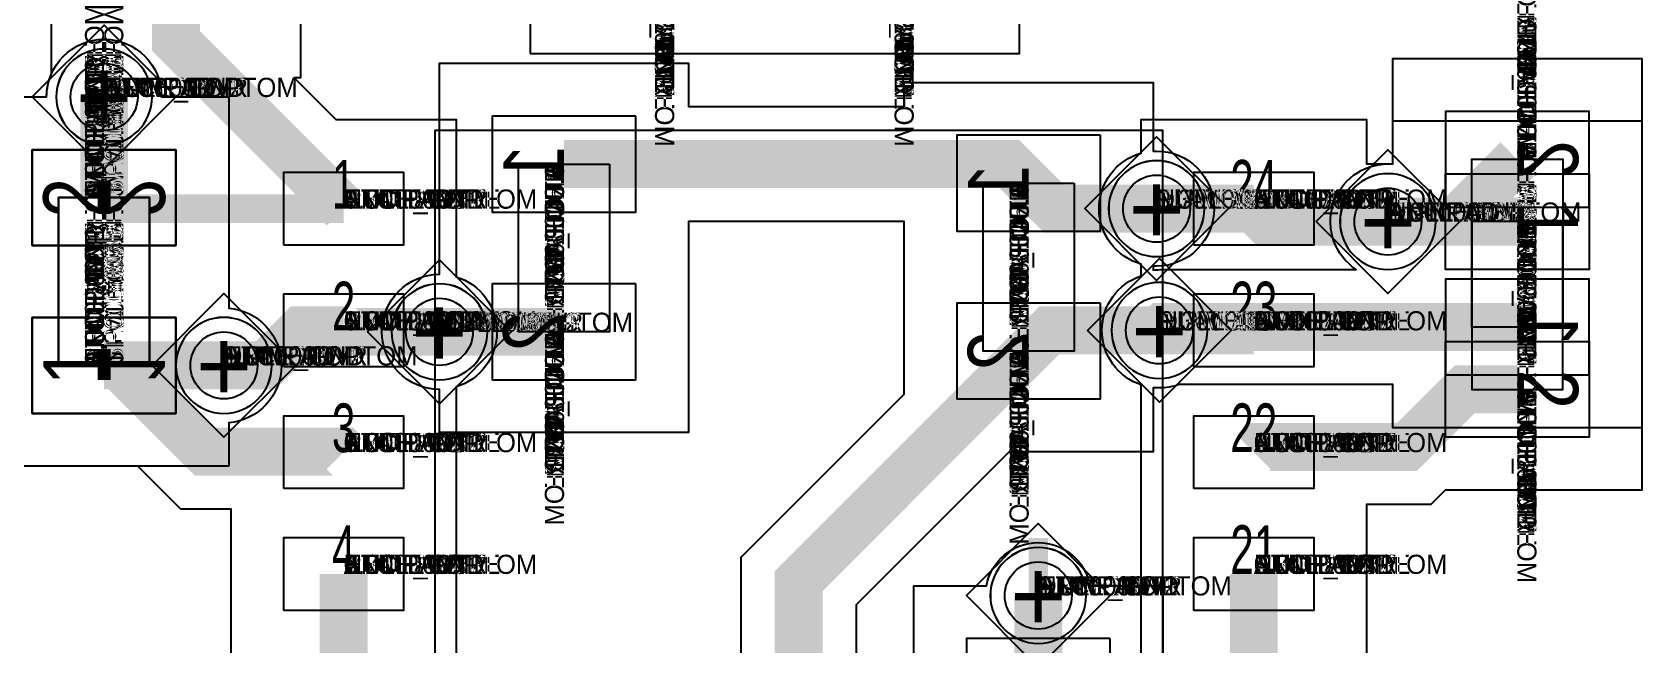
# Model space of a CAD drawing. Extents: x 0 to 323, y 0 to 320.
# Drawn here: x 95.71 to 112.51, y 248.84 to 255.23 of the extents above; entities that cross this region are included whole.
import ezdxf
from ezdxf.enums import TextEntityAlignment as Align

# ---------------------------------------------------------------- set-up
doc = ezdxf.new("R2010")
doc.units = 0
doc.header["$MEASUREMENT"] = 0
doc.layers.get('0').update_dxf_attribs({"linetype": 'CONTINUOUS'})
for name, color, linetype in [('CDN_FIGURES', 7, 'CONTINUOUS'), ('ETCH_BOTTOM', 7, 'CONTINUOUS'), ('ETCH_GND', 3, 'CONTINUOUS'), ('ETCH_INT1', 4, 'CONTINUOUS'), ('ETCH_INT2', 5, 'CONTINUOUS'), ('ETCH_PWR', 6, 'CONTINUOUS'), ('ETCH_TOP', 2, 'CONTINUOUS'), ('MANUFACTURING_NCLEGEND-1-6', 8, 'CONTINUOUS'), ('PACKAGE_GEOMETRY_ASSEMBLY_TOP', 11, 'CONTINUOUS'), ('PACKAGE_GEOMETRY_PIN_NUMBER', 9, 'CONTINUOUS')]:
    doc.layers.add(name, color=color, linetype=linetype)

# ---------------------------------------------------------------- blocks, each defined once
blk = doc.blocks.new('PAD_INFO')
for tag in ['SHAPE_TYPE', 'PAD_HEIGHT', 'PAD_LAYER', 'PAD_TYPE', 'PAD_WIDTH']:
    blk.add_attdef(tag, (0, 0), '', height=0.2)
at = {"flags": 2}
blk.add_attdef('CDN_TYPE', (0, 0), '', height=0.2, dxfattribs=at)
blk = doc.blocks.new('DRILL_INFO')
at = {"flags": 2}
blk.add_attdef('CDN_TYPE', (0, 0), '', height=0.2, dxfattribs=at)
for tag in ['FSHAPE', 'FCHAR', 'DRILL_HEIGHT', 'DIAMETER', 'PLATED', 'DRILL_WIDTH']:
    blk.add_attdef(tag, (0, 0), '', height=0.2)
blk = doc.blocks.new('VIA0700X0300')
at = {"layer": 'ETCH_BOTTOM'}
blk.add_circle((0, 0), 0.35, dxfattribs=at)
at = {"layer": 'ETCH_GND'}
blk.add_circle((0, 0), 0.35, dxfattribs=at)
at = {"layer": 'ETCH_INT1'}
blk.add_circle((0, 0), 0.35, dxfattribs=at)
at = {"layer": 'ETCH_INT2'}
blk.add_circle((0, 0), 0.35, dxfattribs=at)
at = {"layer": 'ETCH_PWR'}
blk.add_circle((0, 0), 0.35, dxfattribs=at)
at = {"layer": 'ETCH_TOP'}
blk.add_circle((0, 0), 0.35, dxfattribs=at)
ref = blk.add_blockref('PAD_INFO', (0, 0))
ref.add_attrib('PAD_LAYER', 'ETCH_TOP', (0, 0), dxfattribs={"height": 0.2})
ref.add_attrib('SHAPE_TYPE', 'NULL', (0, 0), dxfattribs={"height": 0.2})
ref.add_attrib('PAD_TYPE', 'ANTIPAD', (0, 0), dxfattribs={"height": 0.2})
ref.add_attrib('PAD_WIDTH', '0.000000', (0, 0), dxfattribs={"height": 0.2})
ref.add_attrib('PAD_HEIGHT', '0.000000', (0, 0), dxfattribs={"height": 0.2})
ref = blk.add_blockref('PAD_INFO', (0, 0))
ref.add_attrib('PAD_LAYER', 'ETCH_GND', (0, 0), dxfattribs={"height": 0.2})
ref.add_attrib('SHAPE_TYPE', 'NULL', (0, 0), dxfattribs={"height": 0.2})
ref.add_attrib('PAD_TYPE', 'ANTIPAD', (0, 0), dxfattribs={"height": 0.2})
ref.add_attrib('PAD_WIDTH', '0.000000', (0, 0), dxfattribs={"height": 0.2})
ref.add_attrib('PAD_HEIGHT', '0.000000', (0, 0), dxfattribs={"height": 0.2})
ref = blk.add_blockref('PAD_INFO', (0, 0))
ref.add_attrib('PAD_LAYER', 'ETCH_INT1', (0, 0), dxfattribs={"height": 0.2})
ref.add_attrib('SHAPE_TYPE', 'NULL', (0, 0), dxfattribs={"height": 0.2})
ref.add_attrib('PAD_TYPE', 'ANTIPAD', (0, 0), dxfattribs={"height": 0.2})
ref.add_attrib('PAD_WIDTH', '0.000000', (0, 0), dxfattribs={"height": 0.2})
ref.add_attrib('PAD_HEIGHT', '0.000000', (0, 0), dxfattribs={"height": 0.2})
ref = blk.add_blockref('PAD_INFO', (0, 0))
ref.add_attrib('PAD_LAYER', 'ETCH_INT2', (0, 0), dxfattribs={"height": 0.2})
ref.add_attrib('SHAPE_TYPE', 'NULL', (0, 0), dxfattribs={"height": 0.2})
ref.add_attrib('PAD_TYPE', 'ANTIPAD', (0, 0), dxfattribs={"height": 0.2})
ref.add_attrib('PAD_WIDTH', '0.000000', (0, 0), dxfattribs={"height": 0.2})
ref.add_attrib('PAD_HEIGHT', '0.000000', (0, 0), dxfattribs={"height": 0.2})
ref = blk.add_blockref('PAD_INFO', (0, 0))
ref.add_attrib('PAD_LAYER', 'ETCH_PWR', (0, 0), dxfattribs={"height": 0.2})
ref.add_attrib('SHAPE_TYPE', 'NULL', (0, 0), dxfattribs={"height": 0.2})
ref.add_attrib('PAD_TYPE', 'ANTIPAD', (0, 0), dxfattribs={"height": 0.2})
ref.add_attrib('PAD_WIDTH', '0.000000', (0, 0), dxfattribs={"height": 0.2})
ref.add_attrib('PAD_HEIGHT', '0.000000', (0, 0), dxfattribs={"height": 0.2})
ref = blk.add_blockref('PAD_INFO', (0, 0))
ref.add_attrib('PAD_LAYER', 'ETCH_BOTTOM', (0, 0), dxfattribs={"height": 0.2})
ref.add_attrib('SHAPE_TYPE', 'NULL', (0, 0), dxfattribs={"height": 0.2})
ref.add_attrib('PAD_TYPE', 'ANTIPAD', (0, 0), dxfattribs={"height": 0.2})
ref.add_attrib('PAD_WIDTH', '0.000000', (0, 0), dxfattribs={"height": 0.2})
ref.add_attrib('PAD_HEIGHT', '0.000000', (0, 0), dxfattribs={"height": 0.2})
ref = blk.add_blockref('PAD_INFO', (0, 0))
ref.add_attrib('PAD_LAYER', 'ETCH_TOP', (0, 0), dxfattribs={"height": 0.2})
ref.add_attrib('SHAPE_TYPE', 'NULL', (0, 0), dxfattribs={"height": 0.2})
ref.add_attrib('PAD_TYPE', 'THERMAL', (0, 0), dxfattribs={"height": 0.2})
ref.add_attrib('PAD_WIDTH', '0.000000', (0, 0), dxfattribs={"height": 0.2})
ref.add_attrib('PAD_HEIGHT', '0.000000', (0, 0), dxfattribs={"height": 0.2})
ref = blk.add_blockref('PAD_INFO', (0, 0))
ref.add_attrib('PAD_LAYER', 'ETCH_GND', (0, 0), dxfattribs={"height": 0.2})
ref.add_attrib('SHAPE_TYPE', 'NULL', (0, 0), dxfattribs={"height": 0.2})
ref.add_attrib('PAD_TYPE', 'THERMAL', (0, 0), dxfattribs={"height": 0.2})
ref.add_attrib('PAD_WIDTH', '0.000000', (0, 0), dxfattribs={"height": 0.2})
ref.add_attrib('PAD_HEIGHT', '0.000000', (0, 0), dxfattribs={"height": 0.2})
ref = blk.add_blockref('PAD_INFO', (0, 0))
ref.add_attrib('PAD_LAYER', 'ETCH_INT1', (0, 0), dxfattribs={"height": 0.2})
ref.add_attrib('SHAPE_TYPE', 'NULL', (0, 0), dxfattribs={"height": 0.2})
ref.add_attrib('PAD_TYPE', 'THERMAL', (0, 0), dxfattribs={"height": 0.2})
ref.add_attrib('PAD_WIDTH', '0.000000', (0, 0), dxfattribs={"height": 0.2})
ref.add_attrib('PAD_HEIGHT', '0.000000', (0, 0), dxfattribs={"height": 0.2})
ref = blk.add_blockref('PAD_INFO', (0, 0))
ref.add_attrib('PAD_LAYER', 'ETCH_INT2', (0, 0), dxfattribs={"height": 0.2})
ref.add_attrib('SHAPE_TYPE', 'NULL', (0, 0), dxfattribs={"height": 0.2})
ref.add_attrib('PAD_TYPE', 'THERMAL', (0, 0), dxfattribs={"height": 0.2})
ref.add_attrib('PAD_WIDTH', '0.000000', (0, 0), dxfattribs={"height": 0.2})
ref.add_attrib('PAD_HEIGHT', '0.000000', (0, 0), dxfattribs={"height": 0.2})
ref = blk.add_blockref('PAD_INFO', (0, 0))
ref.add_attrib('PAD_LAYER', 'ETCH_PWR', (0, 0), dxfattribs={"height": 0.2})
ref.add_attrib('SHAPE_TYPE', 'NULL', (0, 0), dxfattribs={"height": 0.2})
ref.add_attrib('PAD_TYPE', 'THERMAL', (0, 0), dxfattribs={"height": 0.2})
ref.add_attrib('PAD_WIDTH', '0.000000', (0, 0), dxfattribs={"height": 0.2})
ref.add_attrib('PAD_HEIGHT', '0.000000', (0, 0), dxfattribs={"height": 0.2})
ref = blk.add_blockref('PAD_INFO', (0, 0))
ref.add_attrib('PAD_LAYER', 'ETCH_BOTTOM', (0, 0), dxfattribs={"height": 0.2})
ref.add_attrib('SHAPE_TYPE', 'NULL', (0, 0), dxfattribs={"height": 0.2})
ref.add_attrib('PAD_TYPE', 'THERMAL', (0, 0), dxfattribs={"height": 0.2})
ref.add_attrib('PAD_WIDTH', '0.000000', (0, 0), dxfattribs={"height": 0.2})
ref.add_attrib('PAD_HEIGHT', '0.000000', (0, 0), dxfattribs={"height": 0.2})
ref = blk.add_blockref('PAD_INFO', (0, 0))
ref.add_attrib('PAD_LAYER', 'ETCH_TOP', (0, 0), dxfattribs={"height": 0.2})
ref.add_attrib('SHAPE_TYPE', 'CIRCLE', (0, 0), dxfattribs={"height": 0.2})
ref.add_attrib('PAD_TYPE', 'REGULAR', (0, 0), dxfattribs={"height": 0.2})
ref.add_attrib('PAD_WIDTH', '0.700000', (0, 0), dxfattribs={"height": 0.2})
ref.add_attrib('PAD_HEIGHT', '0.700000', (0, 0), dxfattribs={"height": 0.2})
ref = blk.add_blockref('PAD_INFO', (0, 0))
ref.add_attrib('PAD_LAYER', 'ETCH_GND', (0, 0), dxfattribs={"height": 0.2})
ref.add_attrib('SHAPE_TYPE', 'CIRCLE', (0, 0), dxfattribs={"height": 0.2})
ref.add_attrib('PAD_TYPE', 'REGULAR', (0, 0), dxfattribs={"height": 0.2})
ref.add_attrib('PAD_WIDTH', '0.700000', (0, 0), dxfattribs={"height": 0.2})
ref.add_attrib('PAD_HEIGHT', '0.700000', (0, 0), dxfattribs={"height": 0.2})
ref = blk.add_blockref('PAD_INFO', (0, 0))
ref.add_attrib('PAD_LAYER', 'ETCH_INT1', (0, 0), dxfattribs={"height": 0.2})
ref.add_attrib('SHAPE_TYPE', 'CIRCLE', (0, 0), dxfattribs={"height": 0.2})
ref.add_attrib('PAD_TYPE', 'REGULAR', (0, 0), dxfattribs={"height": 0.2})
ref.add_attrib('PAD_WIDTH', '0.700000', (0, 0), dxfattribs={"height": 0.2})
ref.add_attrib('PAD_HEIGHT', '0.700000', (0, 0), dxfattribs={"height": 0.2})
ref = blk.add_blockref('PAD_INFO', (0, 0))
ref.add_attrib('PAD_LAYER', 'ETCH_INT2', (0, 0), dxfattribs={"height": 0.2})
ref.add_attrib('SHAPE_TYPE', 'CIRCLE', (0, 0), dxfattribs={"height": 0.2})
ref.add_attrib('PAD_TYPE', 'REGULAR', (0, 0), dxfattribs={"height": 0.2})
ref.add_attrib('PAD_WIDTH', '0.700000', (0, 0), dxfattribs={"height": 0.2})
ref.add_attrib('PAD_HEIGHT', '0.700000', (0, 0), dxfattribs={"height": 0.2})
ref = blk.add_blockref('PAD_INFO', (0, 0))
ref.add_attrib('PAD_LAYER', 'ETCH_PWR', (0, 0), dxfattribs={"height": 0.2})
ref.add_attrib('SHAPE_TYPE', 'CIRCLE', (0, 0), dxfattribs={"height": 0.2})
ref.add_attrib('PAD_TYPE', 'REGULAR', (0, 0), dxfattribs={"height": 0.2})
ref.add_attrib('PAD_WIDTH', '0.700000', (0, 0), dxfattribs={"height": 0.2})
ref.add_attrib('PAD_HEIGHT', '0.700000', (0, 0), dxfattribs={"height": 0.2})
ref = blk.add_blockref('PAD_INFO', (0, 0))
ref.add_attrib('PAD_LAYER', 'ETCH_BOTTOM', (0, 0), dxfattribs={"height": 0.2})
ref.add_attrib('SHAPE_TYPE', 'CIRCLE', (0, 0), dxfattribs={"height": 0.2})
ref.add_attrib('PAD_TYPE', 'REGULAR', (0, 0), dxfattribs={"height": 0.2})
ref.add_attrib('PAD_WIDTH', '0.700000', (0, 0), dxfattribs={"height": 0.2})
ref.add_attrib('PAD_HEIGHT', '0.700000', (0, 0), dxfattribs={"height": 0.2})
ref = blk.add_blockref('DRILL_INFO', (0, 0))
ref.add_attrib('DIAMETER', '0.300000', (0, 0), dxfattribs={"height": 0.2})
ref.add_attrib('PLATED', 'PLATED', (0, 0), dxfattribs={"height": 0.2})
ref.add_attrib('FSHAPE', 'DIAMOND', (0, 0), dxfattribs={"height": 0.2})
ref.add_attrib('FCHAR', '+', (0, 0), dxfattribs={"height": 0.2})
ref.add_attrib('DRILL_WIDTH', '1.500000', (0, 0), dxfattribs={"height": 0.2})
ref.add_attrib('DRILL_HEIGHT', '1.500000', (0, 0), dxfattribs={"height": 0.2})
for tag in ['CDN_TYPE', 'PIN']:
    blk.add_attdef(tag, (0, 0), '', height=0.2)
at = {"flags": 2}
for tag in ['PSTKNAME', 'BBV']:
    blk.add_attdef(tag, (0, 0), '', height=0.2, dxfattribs=at)
blk = doc.blocks.new('FIGURE_DIAMOND')
at = {"layer": 'CDN_FIGURES'}
blk.add_lwpolyline([(-0.5, 0), (0, 0.5), (0.5, 0), (0, -0.5)], close=True, dxfattribs=at)
blk = doc.blocks.new('RC1000X1500TS')
at = {"layer": 'ETCH_TOP'}
blk.add_lwpolyline([(-0.5, -0.75), (-0.5, 0.75), (0.5, 0.75), (0.5, -0.75)], close=True, dxfattribs=at)
ref = blk.add_blockref('PAD_INFO', (0, 0))
ref.add_attrib('PAD_LAYER', 'ETCH_TOP', (0, 0), dxfattribs={"height": 0.2})
ref.add_attrib('SHAPE_TYPE', 'NULL', (0, 0), dxfattribs={"height": 0.2})
ref.add_attrib('PAD_TYPE', 'ANTIPAD', (0, 0), dxfattribs={"height": 0.2})
ref.add_attrib('PAD_WIDTH', '0.000000', (0, 0), dxfattribs={"height": 0.2})
ref.add_attrib('PAD_HEIGHT', '0.000000', (0, 0), dxfattribs={"height": 0.2})
ref = blk.add_blockref('PAD_INFO', (0, 0))
ref.add_attrib('PAD_LAYER', 'ETCH_GND', (0, 0), dxfattribs={"height": 0.2})
ref.add_attrib('SHAPE_TYPE', 'NULL', (0, 0), dxfattribs={"height": 0.2})
ref.add_attrib('PAD_TYPE', 'ANTIPAD', (0, 0), dxfattribs={"height": 0.2})
ref.add_attrib('PAD_WIDTH', '0.000000', (0, 0), dxfattribs={"height": 0.2})
ref.add_attrib('PAD_HEIGHT', '0.000000', (0, 0), dxfattribs={"height": 0.2})
ref = blk.add_blockref('PAD_INFO', (0, 0))
ref.add_attrib('PAD_LAYER', 'ETCH_INT1', (0, 0), dxfattribs={"height": 0.2})
ref.add_attrib('SHAPE_TYPE', 'NULL', (0, 0), dxfattribs={"height": 0.2})
ref.add_attrib('PAD_TYPE', 'ANTIPAD', (0, 0), dxfattribs={"height": 0.2})
ref.add_attrib('PAD_WIDTH', '0.000000', (0, 0), dxfattribs={"height": 0.2})
ref.add_attrib('PAD_HEIGHT', '0.000000', (0, 0), dxfattribs={"height": 0.2})
ref = blk.add_blockref('PAD_INFO', (0, 0))
ref.add_attrib('PAD_LAYER', 'ETCH_INT2', (0, 0), dxfattribs={"height": 0.2})
ref.add_attrib('SHAPE_TYPE', 'NULL', (0, 0), dxfattribs={"height": 0.2})
ref.add_attrib('PAD_TYPE', 'ANTIPAD', (0, 0), dxfattribs={"height": 0.2})
ref.add_attrib('PAD_WIDTH', '0.000000', (0, 0), dxfattribs={"height": 0.2})
ref.add_attrib('PAD_HEIGHT', '0.000000', (0, 0), dxfattribs={"height": 0.2})
ref = blk.add_blockref('PAD_INFO', (0, 0))
ref.add_attrib('PAD_LAYER', 'ETCH_PWR', (0, 0), dxfattribs={"height": 0.2})
ref.add_attrib('SHAPE_TYPE', 'NULL', (0, 0), dxfattribs={"height": 0.2})
ref.add_attrib('PAD_TYPE', 'ANTIPAD', (0, 0), dxfattribs={"height": 0.2})
ref.add_attrib('PAD_WIDTH', '0.000000', (0, 0), dxfattribs={"height": 0.2})
ref.add_attrib('PAD_HEIGHT', '0.000000', (0, 0), dxfattribs={"height": 0.2})
ref = blk.add_blockref('PAD_INFO', (0, 0))
ref.add_attrib('PAD_LAYER', 'ETCH_BOTTOM', (0, 0), dxfattribs={"height": 0.2})
ref.add_attrib('SHAPE_TYPE', 'NULL', (0, 0), dxfattribs={"height": 0.2})
ref.add_attrib('PAD_TYPE', 'ANTIPAD', (0, 0), dxfattribs={"height": 0.2})
ref.add_attrib('PAD_WIDTH', '0.000000', (0, 0), dxfattribs={"height": 0.2})
ref.add_attrib('PAD_HEIGHT', '0.000000', (0, 0), dxfattribs={"height": 0.2})
ref = blk.add_blockref('PAD_INFO', (0, 0))
ref.add_attrib('PAD_LAYER', 'ETCH_TOP', (0, 0), dxfattribs={"height": 0.2})
ref.add_attrib('SHAPE_TYPE', 'NULL', (0, 0), dxfattribs={"height": 0.2})
ref.add_attrib('PAD_TYPE', 'THERMAL', (0, 0), dxfattribs={"height": 0.2})
ref.add_attrib('PAD_WIDTH', '0.000000', (0, 0), dxfattribs={"height": 0.2})
ref.add_attrib('PAD_HEIGHT', '0.000000', (0, 0), dxfattribs={"height": 0.2})
ref = blk.add_blockref('PAD_INFO', (0, 0))
ref.add_attrib('PAD_LAYER', 'ETCH_GND', (0, 0), dxfattribs={"height": 0.2})
ref.add_attrib('SHAPE_TYPE', 'NULL', (0, 0), dxfattribs={"height": 0.2})
ref.add_attrib('PAD_TYPE', 'THERMAL', (0, 0), dxfattribs={"height": 0.2})
ref.add_attrib('PAD_WIDTH', '0.000000', (0, 0), dxfattribs={"height": 0.2})
ref.add_attrib('PAD_HEIGHT', '0.000000', (0, 0), dxfattribs={"height": 0.2})
ref = blk.add_blockref('PAD_INFO', (0, 0))
ref.add_attrib('PAD_LAYER', 'ETCH_INT1', (0, 0), dxfattribs={"height": 0.2})
ref.add_attrib('SHAPE_TYPE', 'NULL', (0, 0), dxfattribs={"height": 0.2})
ref.add_attrib('PAD_TYPE', 'THERMAL', (0, 0), dxfattribs={"height": 0.2})
ref.add_attrib('PAD_WIDTH', '0.000000', (0, 0), dxfattribs={"height": 0.2})
ref.add_attrib('PAD_HEIGHT', '0.000000', (0, 0), dxfattribs={"height": 0.2})
ref = blk.add_blockref('PAD_INFO', (0, 0))
ref.add_attrib('PAD_LAYER', 'ETCH_INT2', (0, 0), dxfattribs={"height": 0.2})
ref.add_attrib('SHAPE_TYPE', 'NULL', (0, 0), dxfattribs={"height": 0.2})
ref.add_attrib('PAD_TYPE', 'THERMAL', (0, 0), dxfattribs={"height": 0.2})
ref.add_attrib('PAD_WIDTH', '0.000000', (0, 0), dxfattribs={"height": 0.2})
ref.add_attrib('PAD_HEIGHT', '0.000000', (0, 0), dxfattribs={"height": 0.2})
ref = blk.add_blockref('PAD_INFO', (0, 0))
ref.add_attrib('PAD_LAYER', 'ETCH_PWR', (0, 0), dxfattribs={"height": 0.2})
ref.add_attrib('SHAPE_TYPE', 'NULL', (0, 0), dxfattribs={"height": 0.2})
ref.add_attrib('PAD_TYPE', 'THERMAL', (0, 0), dxfattribs={"height": 0.2})
ref.add_attrib('PAD_WIDTH', '0.000000', (0, 0), dxfattribs={"height": 0.2})
ref.add_attrib('PAD_HEIGHT', '0.000000', (0, 0), dxfattribs={"height": 0.2})
ref = blk.add_blockref('PAD_INFO', (0, 0))
ref.add_attrib('PAD_LAYER', 'ETCH_BOTTOM', (0, 0), dxfattribs={"height": 0.2})
ref.add_attrib('SHAPE_TYPE', 'NULL', (0, 0), dxfattribs={"height": 0.2})
ref.add_attrib('PAD_TYPE', 'THERMAL', (0, 0), dxfattribs={"height": 0.2})
ref.add_attrib('PAD_WIDTH', '0.000000', (0, 0), dxfattribs={"height": 0.2})
ref.add_attrib('PAD_HEIGHT', '0.000000', (0, 0), dxfattribs={"height": 0.2})
ref = blk.add_blockref('PAD_INFO', (0, 0))
ref.add_attrib('PAD_LAYER', 'ETCH_GND', (0, 0), dxfattribs={"height": 0.2})
ref.add_attrib('SHAPE_TYPE', 'NULL', (0, 0), dxfattribs={"height": 0.2})
ref.add_attrib('PAD_TYPE', 'REGULAR', (0, 0), dxfattribs={"height": 0.2})
ref.add_attrib('PAD_WIDTH', '0.000000', (0, 0), dxfattribs={"height": 0.2})
ref.add_attrib('PAD_HEIGHT', '0.000000', (0, 0), dxfattribs={"height": 0.2})
ref = blk.add_blockref('PAD_INFO', (0, 0))
ref.add_attrib('PAD_LAYER', 'ETCH_INT1', (0, 0), dxfattribs={"height": 0.2})
ref.add_attrib('SHAPE_TYPE', 'NULL', (0, 0), dxfattribs={"height": 0.2})
ref.add_attrib('PAD_TYPE', 'REGULAR', (0, 0), dxfattribs={"height": 0.2})
ref.add_attrib('PAD_WIDTH', '0.000000', (0, 0), dxfattribs={"height": 0.2})
ref.add_attrib('PAD_HEIGHT', '0.000000', (0, 0), dxfattribs={"height": 0.2})
ref = blk.add_blockref('PAD_INFO', (0, 0))
ref.add_attrib('PAD_LAYER', 'ETCH_INT2', (0, 0), dxfattribs={"height": 0.2})
ref.add_attrib('SHAPE_TYPE', 'NULL', (0, 0), dxfattribs={"height": 0.2})
ref.add_attrib('PAD_TYPE', 'REGULAR', (0, 0), dxfattribs={"height": 0.2})
ref.add_attrib('PAD_WIDTH', '0.000000', (0, 0), dxfattribs={"height": 0.2})
ref.add_attrib('PAD_HEIGHT', '0.000000', (0, 0), dxfattribs={"height": 0.2})
ref = blk.add_blockref('PAD_INFO', (0, 0))
ref.add_attrib('PAD_LAYER', 'ETCH_PWR', (0, 0), dxfattribs={"height": 0.2})
ref.add_attrib('SHAPE_TYPE', 'NULL', (0, 0), dxfattribs={"height": 0.2})
ref.add_attrib('PAD_TYPE', 'REGULAR', (0, 0), dxfattribs={"height": 0.2})
ref.add_attrib('PAD_WIDTH', '0.000000', (0, 0), dxfattribs={"height": 0.2})
ref.add_attrib('PAD_HEIGHT', '0.000000', (0, 0), dxfattribs={"height": 0.2})
ref = blk.add_blockref('PAD_INFO', (0, 0))
ref.add_attrib('PAD_LAYER', 'ETCH_BOTTOM', (0, 0), dxfattribs={"height": 0.2})
ref.add_attrib('SHAPE_TYPE', 'NULL', (0, 0), dxfattribs={"height": 0.2})
ref.add_attrib('PAD_TYPE', 'REGULAR', (0, 0), dxfattribs={"height": 0.2})
ref.add_attrib('PAD_WIDTH', '0.000000', (0, 0), dxfattribs={"height": 0.2})
ref.add_attrib('PAD_HEIGHT', '0.000000', (0, 0), dxfattribs={"height": 0.2})
ref = blk.add_blockref('DRILL_INFO', (0, 0))
ref.add_attrib('DIAMETER', '0.000000', (0, 0), dxfattribs={"height": 0.2})
ref.add_attrib('PLATED', 'PLATED', (0, 0), dxfattribs={"height": 0.2})
ref.add_attrib('FSHAPE', 'NULL', (0, 0), dxfattribs={"height": 0.2})
ref.add_attrib('DRILL_WIDTH', '0.000000', (0, 0), dxfattribs={"height": 0.2})
ref.add_attrib('DRILL_HEIGHT', '0.000000', (0, 0), dxfattribs={"height": 0.2})
ref = blk.add_blockref('PAD_INFO', (0, 0))
ref.add_attrib('PAD_LAYER', 'ETCH_TOP', (0, 0), dxfattribs={"height": 0.2})
ref.add_attrib('SHAPE_TYPE', 'RECTANGLE', (0, 0), dxfattribs={"height": 0.2})
ref.add_attrib('PAD_TYPE', 'REGULAR', (0, 0), dxfattribs={"height": 0.2})
ref.add_attrib('PAD_WIDTH', '1.000000', (0, 0), dxfattribs={"height": 0.2})
ref.add_attrib('PAD_HEIGHT', '1.500000', (0, 0), dxfattribs={"height": 0.2})
for tag in ['CDN_TYPE', 'PIN']:
    blk.add_attdef(tag, (0, 0), '', height=0.2)
at = {"flags": 2}
for tag in ['PSTKNAME', 'BBV']:
    blk.add_attdef(tag, (0, 0), '', height=0.2, dxfattribs=at)
blk = doc.blocks.new('F56')
at = {"layer": 'PACKAGE_GEOMETRY_ASSEMBLY_TOP'}
blk.add_lwpolyline([(0, -0.475), (1.75, -0.475), (1.75, 0.475), (0, 0.475)], close=True, dxfattribs=at)
at = {"layer": 'ETCH_TOP'}
ref = blk.add_blockref('RC1000X1500TS', (0, 0), dxfattribs=at)
ref.add_attrib('CDN_TYPE', 'PIN', (0, 0), dxfattribs={"height": 0.2})
ref.add_attrib('PIN', '1', (0, 0), dxfattribs={"height": 0.2})
ref = blk.add_blockref('RC1000X1500TS', (1.75, 0), dxfattribs=at)
ref.add_attrib('CDN_TYPE', 'PIN', (0, 0), dxfattribs={"height": 0.2})
ref.add_attrib('PIN', '2', (0, 0), dxfattribs={"height": 0.2})
at = {"flags": 2}
for tag in ['SYMBOL_TYPE', 'CDN_TYPE', 'REFDES']:
    blk.add_attdef(tag, (0, 0), '', height=0.2, dxfattribs=at)
blk = doc.blocks.new('RC1250X0760TS')
at = {"layer": 'ETCH_TOP'}
blk.add_lwpolyline([(-0.625, -0.38), (-0.625, 0.38), (0.625, 0.38), (0.625, -0.38)], close=True, dxfattribs=at)
ref = blk.add_blockref('PAD_INFO', (0, 0))
ref.add_attrib('PAD_LAYER', 'ETCH_TOP', (0, 0), dxfattribs={"height": 0.2})
ref.add_attrib('SHAPE_TYPE', 'NULL', (0, 0), dxfattribs={"height": 0.2})
ref.add_attrib('PAD_TYPE', 'ANTIPAD', (0, 0), dxfattribs={"height": 0.2})
ref.add_attrib('PAD_WIDTH', '0.000000', (0, 0), dxfattribs={"height": 0.2})
ref.add_attrib('PAD_HEIGHT', '0.000000', (0, 0), dxfattribs={"height": 0.2})
ref = blk.add_blockref('PAD_INFO', (0, 0))
ref.add_attrib('PAD_LAYER', 'ETCH_GND', (0, 0), dxfattribs={"height": 0.2})
ref.add_attrib('SHAPE_TYPE', 'NULL', (0, 0), dxfattribs={"height": 0.2})
ref.add_attrib('PAD_TYPE', 'ANTIPAD', (0, 0), dxfattribs={"height": 0.2})
ref.add_attrib('PAD_WIDTH', '0.000000', (0, 0), dxfattribs={"height": 0.2})
ref.add_attrib('PAD_HEIGHT', '0.000000', (0, 0), dxfattribs={"height": 0.2})
ref = blk.add_blockref('PAD_INFO', (0, 0))
ref.add_attrib('PAD_LAYER', 'ETCH_INT1', (0, 0), dxfattribs={"height": 0.2})
ref.add_attrib('SHAPE_TYPE', 'NULL', (0, 0), dxfattribs={"height": 0.2})
ref.add_attrib('PAD_TYPE', 'ANTIPAD', (0, 0), dxfattribs={"height": 0.2})
ref.add_attrib('PAD_WIDTH', '0.000000', (0, 0), dxfattribs={"height": 0.2})
ref.add_attrib('PAD_HEIGHT', '0.000000', (0, 0), dxfattribs={"height": 0.2})
ref = blk.add_blockref('PAD_INFO', (0, 0))
ref.add_attrib('PAD_LAYER', 'ETCH_INT2', (0, 0), dxfattribs={"height": 0.2})
ref.add_attrib('SHAPE_TYPE', 'NULL', (0, 0), dxfattribs={"height": 0.2})
ref.add_attrib('PAD_TYPE', 'ANTIPAD', (0, 0), dxfattribs={"height": 0.2})
ref.add_attrib('PAD_WIDTH', '0.000000', (0, 0), dxfattribs={"height": 0.2})
ref.add_attrib('PAD_HEIGHT', '0.000000', (0, 0), dxfattribs={"height": 0.2})
ref = blk.add_blockref('PAD_INFO', (0, 0))
ref.add_attrib('PAD_LAYER', 'ETCH_PWR', (0, 0), dxfattribs={"height": 0.2})
ref.add_attrib('SHAPE_TYPE', 'NULL', (0, 0), dxfattribs={"height": 0.2})
ref.add_attrib('PAD_TYPE', 'ANTIPAD', (0, 0), dxfattribs={"height": 0.2})
ref.add_attrib('PAD_WIDTH', '0.000000', (0, 0), dxfattribs={"height": 0.2})
ref.add_attrib('PAD_HEIGHT', '0.000000', (0, 0), dxfattribs={"height": 0.2})
ref = blk.add_blockref('PAD_INFO', (0, 0))
ref.add_attrib('PAD_LAYER', 'ETCH_BOTTOM', (0, 0), dxfattribs={"height": 0.2})
ref.add_attrib('SHAPE_TYPE', 'NULL', (0, 0), dxfattribs={"height": 0.2})
ref.add_attrib('PAD_TYPE', 'ANTIPAD', (0, 0), dxfattribs={"height": 0.2})
ref.add_attrib('PAD_WIDTH', '0.000000', (0, 0), dxfattribs={"height": 0.2})
ref.add_attrib('PAD_HEIGHT', '0.000000', (0, 0), dxfattribs={"height": 0.2})
ref = blk.add_blockref('PAD_INFO', (0, 0))
ref.add_attrib('PAD_LAYER', 'ETCH_TOP', (0, 0), dxfattribs={"height": 0.2})
ref.add_attrib('SHAPE_TYPE', 'NULL', (0, 0), dxfattribs={"height": 0.2})
ref.add_attrib('PAD_TYPE', 'THERMAL', (0, 0), dxfattribs={"height": 0.2})
ref.add_attrib('PAD_WIDTH', '0.000000', (0, 0), dxfattribs={"height": 0.2})
ref.add_attrib('PAD_HEIGHT', '0.000000', (0, 0), dxfattribs={"height": 0.2})
ref = blk.add_blockref('PAD_INFO', (0, 0))
ref.add_attrib('PAD_LAYER', 'ETCH_GND', (0, 0), dxfattribs={"height": 0.2})
ref.add_attrib('SHAPE_TYPE', 'NULL', (0, 0), dxfattribs={"height": 0.2})
ref.add_attrib('PAD_TYPE', 'THERMAL', (0, 0), dxfattribs={"height": 0.2})
ref.add_attrib('PAD_WIDTH', '0.000000', (0, 0), dxfattribs={"height": 0.2})
ref.add_attrib('PAD_HEIGHT', '0.000000', (0, 0), dxfattribs={"height": 0.2})
ref = blk.add_blockref('PAD_INFO', (0, 0))
ref.add_attrib('PAD_LAYER', 'ETCH_INT1', (0, 0), dxfattribs={"height": 0.2})
ref.add_attrib('SHAPE_TYPE', 'NULL', (0, 0), dxfattribs={"height": 0.2})
ref.add_attrib('PAD_TYPE', 'THERMAL', (0, 0), dxfattribs={"height": 0.2})
ref.add_attrib('PAD_WIDTH', '0.000000', (0, 0), dxfattribs={"height": 0.2})
ref.add_attrib('PAD_HEIGHT', '0.000000', (0, 0), dxfattribs={"height": 0.2})
ref = blk.add_blockref('PAD_INFO', (0, 0))
ref.add_attrib('PAD_LAYER', 'ETCH_INT2', (0, 0), dxfattribs={"height": 0.2})
ref.add_attrib('SHAPE_TYPE', 'NULL', (0, 0), dxfattribs={"height": 0.2})
ref.add_attrib('PAD_TYPE', 'THERMAL', (0, 0), dxfattribs={"height": 0.2})
ref.add_attrib('PAD_WIDTH', '0.000000', (0, 0), dxfattribs={"height": 0.2})
ref.add_attrib('PAD_HEIGHT', '0.000000', (0, 0), dxfattribs={"height": 0.2})
ref = blk.add_blockref('PAD_INFO', (0, 0))
ref.add_attrib('PAD_LAYER', 'ETCH_PWR', (0, 0), dxfattribs={"height": 0.2})
ref.add_attrib('SHAPE_TYPE', 'NULL', (0, 0), dxfattribs={"height": 0.2})
ref.add_attrib('PAD_TYPE', 'THERMAL', (0, 0), dxfattribs={"height": 0.2})
ref.add_attrib('PAD_WIDTH', '0.000000', (0, 0), dxfattribs={"height": 0.2})
ref.add_attrib('PAD_HEIGHT', '0.000000', (0, 0), dxfattribs={"height": 0.2})
ref = blk.add_blockref('PAD_INFO', (0, 0))
ref.add_attrib('PAD_LAYER', 'ETCH_BOTTOM', (0, 0), dxfattribs={"height": 0.2})
ref.add_attrib('SHAPE_TYPE', 'NULL', (0, 0), dxfattribs={"height": 0.2})
ref.add_attrib('PAD_TYPE', 'THERMAL', (0, 0), dxfattribs={"height": 0.2})
ref.add_attrib('PAD_WIDTH', '0.000000', (0, 0), dxfattribs={"height": 0.2})
ref.add_attrib('PAD_HEIGHT', '0.000000', (0, 0), dxfattribs={"height": 0.2})
ref = blk.add_blockref('PAD_INFO', (0, 0))
ref.add_attrib('PAD_LAYER', 'ETCH_TOP', (0, 0), dxfattribs={"height": 0.2})
ref.add_attrib('SHAPE_TYPE', 'RECTANGLE', (0, 0), dxfattribs={"height": 0.2})
ref.add_attrib('PAD_TYPE', 'REGULAR', (0, 0), dxfattribs={"height": 0.2})
ref.add_attrib('PAD_WIDTH', '1.250000', (0, 0), dxfattribs={"height": 0.2})
ref.add_attrib('PAD_HEIGHT', '0.760000', (0, 0), dxfattribs={"height": 0.2})
ref = blk.add_blockref('PAD_INFO', (0, 0))
ref.add_attrib('PAD_LAYER', 'ETCH_GND', (0, 0), dxfattribs={"height": 0.2})
ref.add_attrib('SHAPE_TYPE', 'NULL', (0, 0), dxfattribs={"height": 0.2})
ref.add_attrib('PAD_TYPE', 'REGULAR', (0, 0), dxfattribs={"height": 0.2})
ref.add_attrib('PAD_WIDTH', '0.000000', (0, 0), dxfattribs={"height": 0.2})
ref.add_attrib('PAD_HEIGHT', '0.000000', (0, 0), dxfattribs={"height": 0.2})
ref = blk.add_blockref('PAD_INFO', (0, 0))
ref.add_attrib('PAD_LAYER', 'ETCH_INT1', (0, 0), dxfattribs={"height": 0.2})
ref.add_attrib('SHAPE_TYPE', 'NULL', (0, 0), dxfattribs={"height": 0.2})
ref.add_attrib('PAD_TYPE', 'REGULAR', (0, 0), dxfattribs={"height": 0.2})
ref.add_attrib('PAD_WIDTH', '0.000000', (0, 0), dxfattribs={"height": 0.2})
ref.add_attrib('PAD_HEIGHT', '0.000000', (0, 0), dxfattribs={"height": 0.2})
ref = blk.add_blockref('PAD_INFO', (0, 0))
ref.add_attrib('PAD_LAYER', 'ETCH_INT2', (0, 0), dxfattribs={"height": 0.2})
ref.add_attrib('SHAPE_TYPE', 'NULL', (0, 0), dxfattribs={"height": 0.2})
ref.add_attrib('PAD_TYPE', 'REGULAR', (0, 0), dxfattribs={"height": 0.2})
ref.add_attrib('PAD_WIDTH', '0.000000', (0, 0), dxfattribs={"height": 0.2})
ref.add_attrib('PAD_HEIGHT', '0.000000', (0, 0), dxfattribs={"height": 0.2})
ref = blk.add_blockref('PAD_INFO', (0, 0))
ref.add_attrib('PAD_LAYER', 'ETCH_PWR', (0, 0), dxfattribs={"height": 0.2})
ref.add_attrib('SHAPE_TYPE', 'NULL', (0, 0), dxfattribs={"height": 0.2})
ref.add_attrib('PAD_TYPE', 'REGULAR', (0, 0), dxfattribs={"height": 0.2})
ref.add_attrib('PAD_WIDTH', '0.000000', (0, 0), dxfattribs={"height": 0.2})
ref.add_attrib('PAD_HEIGHT', '0.000000', (0, 0), dxfattribs={"height": 0.2})
ref = blk.add_blockref('PAD_INFO', (0, 0))
ref.add_attrib('PAD_LAYER', 'ETCH_BOTTOM', (0, 0), dxfattribs={"height": 0.2})
ref.add_attrib('SHAPE_TYPE', 'NULL', (0, 0), dxfattribs={"height": 0.2})
ref.add_attrib('PAD_TYPE', 'REGULAR', (0, 0), dxfattribs={"height": 0.2})
ref.add_attrib('PAD_WIDTH', '0.000000', (0, 0), dxfattribs={"height": 0.2})
ref.add_attrib('PAD_HEIGHT', '0.000000', (0, 0), dxfattribs={"height": 0.2})
ref = blk.add_blockref('DRILL_INFO', (0, 0))
ref.add_attrib('DIAMETER', '0.000000', (0, 0), dxfattribs={"height": 0.2})
ref.add_attrib('PLATED', 'PLATED', (0, 0), dxfattribs={"height": 0.2})
ref.add_attrib('FSHAPE', 'NULL', (0, 0), dxfattribs={"height": 0.2})
ref.add_attrib('DRILL_WIDTH', '0.000000', (0, 0), dxfattribs={"height": 0.2})
ref.add_attrib('DRILL_HEIGHT', '0.000000', (0, 0), dxfattribs={"height": 0.2})
for tag in ['CDN_TYPE', 'PIN']:
    blk.add_attdef(tag, (0, 0), '', height=0.2)
at = {"flags": 2}
for tag in ['PSTKNAME', 'BBV']:
    blk.add_attdef(tag, (0, 0), '', height=0.2, dxfattribs=at)
blk = doc.blocks.new('SO-24W')
at = {"layer": 'PACKAGE_GEOMETRY_ASSEMBLY_TOP'}
blk.add_lwpolyline([(-3.8, -7.8), (3.8, -7.8), (3.8, 7.8), (-3.8, 7.8)], close=True, dxfattribs=at)
at = {"layer": 'ETCH_TOP'}
ref = blk.add_blockref('RC1250X0760TS', (-4.75, 6.985), dxfattribs=at)
ref.add_attrib('CDN_TYPE', 'PIN', (0, 0), dxfattribs={"height": 0.2})
ref.add_attrib('PIN', '1', (0, 0), dxfattribs={"height": 0.2})
ref = blk.add_blockref('RC1250X0760TS', (4.75, 6.985), dxfattribs=at)
ref.add_attrib('CDN_TYPE', 'PIN', (0, 0), dxfattribs={"height": 0.2})
ref.add_attrib('PIN', '24', (0, 0), dxfattribs={"height": 0.2})
ref = blk.add_blockref('RC1250X0760TS', (-4.75, 5.715), dxfattribs=at)
ref.add_attrib('CDN_TYPE', 'PIN', (0, 0), dxfattribs={"height": 0.2})
ref.add_attrib('PIN', '2', (0, 0), dxfattribs={"height": 0.2})
ref = blk.add_blockref('RC1250X0760TS', (4.75, 5.715), dxfattribs=at)
ref.add_attrib('CDN_TYPE', 'PIN', (0, 0), dxfattribs={"height": 0.2})
ref.add_attrib('PIN', '23', (0, 0), dxfattribs={"height": 0.2})
ref = blk.add_blockref('RC1250X0760TS', (-4.75, 4.445), dxfattribs=at)
ref.add_attrib('CDN_TYPE', 'PIN', (0, 0), dxfattribs={"height": 0.2})
ref.add_attrib('PIN', '3', (0, 0), dxfattribs={"height": 0.2})
ref = blk.add_blockref('RC1250X0760TS', (4.75, 4.445), dxfattribs=at)
ref.add_attrib('CDN_TYPE', 'PIN', (0, 0), dxfattribs={"height": 0.2})
ref.add_attrib('PIN', '22', (0, 0), dxfattribs={"height": 0.2})
ref = blk.add_blockref('RC1250X0760TS', (-4.75, 3.175), dxfattribs=at)
ref.add_attrib('CDN_TYPE', 'PIN', (0, 0), dxfattribs={"height": 0.2})
ref.add_attrib('PIN', '4', (0, 0), dxfattribs={"height": 0.2})
ref = blk.add_blockref('RC1250X0760TS', (4.75, 3.175), dxfattribs=at)
ref.add_attrib('CDN_TYPE', 'PIN', (0, 0), dxfattribs={"height": 0.2})
ref.add_attrib('PIN', '21', (0, 0), dxfattribs={"height": 0.2})
at = {"flags": 2}
for tag in ['SYMBOL_TYPE', 'CDN_TYPE', 'REFDES']:
    blk.add_attdef(tag, (0, 0), '', height=0.2, dxfattribs=at)

msp = doc.modelspace()

# ---------------------------------------------------------------- linework, layer by layer
at = {"layer": 'ETCH_BOTTOM'}
msp.add_lwpolyline([(97.763, 250.705), (95.163, 250.705), (95.163, 254.556), (95.863, 254.556, -1), (97.063, 254.556), (97.763, 254.556), (97.763, 252.353, -0.919724), (97.763, 251.157)], format="xyb", close=True, dxfattribs=at)
for points, format in [([(103.113, 248.456), (103.113, 249.754), (104.813, 251.454), (104.813, 253.255), (102.563, 253.255), (102.563, 251.055), (99.963, 251.055), (99.963, 251.505, -0.999833), (99.963, 252.706), (99.963, 254.906), (102.563, 254.906), (102.563, 254.456), (104.813, 254.456), (104.813, 254.706), (107.413, 254.706), (107.413, 253.991), (107.448, 253.991, -1), (107.448, 252.79), (107.413, 252.79), (107.413, 252.747, -0.041839), (107.513, 252.756), (109.531, 252.756, -0.742737), (109.863, 253.856), (109.913, 253.856), (109.913, 254.956), (112.513, 254.956), (112.513, 251.105), (109.913, 251.105), (109.913, 251.555), (107.68, 251.555, -0.085998), (107.478, 251.52), (107.413, 251.52), (107.413, 250.855), (105.911, 250.855), (104.313, 249.257), (104.313, 248.456)], "xyb"), ([(96.463, 254.555, 0.5, 0.5, 0), (96.463, 253.505, 0.5, 0.5, 0)], "xyseb"), ([(101.263, 253.855, 0.5, 0.5, 0), (105.913, 253.855, 0.5, 0.5, 0), (106.113, 253.655, 0.5, 0.5, 0)], "xyseb"), ([(109.863, 253.255, 0.5, 0.5, 0), (110.563, 253.255, 0.5, 0.5, 0), (111.213, 253.905, 0.5, 0.5, 0)], "xyseb"), ([(107.448, 253.39, 0.5, 0.5, 0), (106.378, 253.39, 0.5, 0.5, 0), (106.113, 253.655, 0.5, 0.5, 0)], "xyseb"), ([(101.263, 252.105, 0.5, 0.5, 0), (99.963, 252.105, 0.5, 0.5, 0)], "xyseb"), ([(107.478, 252.12, 0.5, 0.5, 0), (106.328, 252.12, 0.5, 0.5, 0), (106.113, 251.905, 0.5, 0.5, 0)], "xyseb"), ([(111.213, 252.155, 0.5, 0.5, 0), (107.513, 252.155, 0.5, 0.5, 0), (107.478, 252.12, 0.5, 0.5, 0)], "xyseb"), ([(103.713, 247.405, 0.5, 0.5, 0), (103.713, 249.505, 0.5, 0.5, 0), (106.113, 251.905, 0.5, 0.5, 0)], "xyseb"), ([(96.463, 251.755, 0.5, 0.5, 0), (97.713, 251.755, 0.5, 0.5, 0)], "xyseb"), ([(106.213, 249.355, 0.2, 0.2, 0), (106.213, 249.956, 0.2, 0.2, 0)], "xyseb"), ([(104.913, 248.456), (104.913, 249.456), (105.672, 249.456, -0.831918), (106.754, 249.456), (107.513, 249.456), (107.513, 247.637, -0.896817)], "xyb"), ([(106.213, 248.405, 0.5, 0.5, 0), (106.213, 249.355, 0.5, 0.5, 0)], "xyseb")]:
    msp.add_lwpolyline(points, format=format, dxfattribs=at)
at = {"layer": 'ETCH_GND'}
for points in [[(96.963, 254.555, 1), (95.963, 254.555, 1)], [(107.948, 253.39, 1), (106.948, 253.39, 1)], [(110.363, 253.255, 1), (109.363, 253.255, 1)], [(100.463, 252.105, 1), (99.463, 252.105, 1)], [(107.978, 252.12, 1), (106.978, 252.12, 1)], [(98.213, 251.755, 1), (97.213, 251.755, 1)]]:
    msp.add_lwpolyline(points, format="xyb", close=True, dxfattribs=at)
at = {"layer": 'ETCH_INT1'}
for points in [[(96.963, 254.555, 1), (95.963, 254.555, 1)], [(107.948, 253.39, 1), (106.948, 253.39, 1)], [(110.363, 253.255, 1), (109.363, 253.255, 1)], [(100.463, 252.105, 1), (99.463, 252.105, 1)], [(107.978, 252.12, 1), (106.978, 252.12, 1)], [(98.213, 251.755, 1), (97.213, 251.755, 1)], [(106.713, 249.355, 1), (105.713, 249.355, 1)]]:
    msp.add_lwpolyline(points, format="xyb", close=True, dxfattribs=at)
at = {"layer": 'ETCH_INT2'}
for points in [[(96.463, 255.056, 1), (96.463, 254.055, 1)], [(107.448, 253.891, 1), (107.448, 252.89, 1)], [(109.863, 253.756, 1), (109.863, 252.755, 1)], [(99.963, 252.606, 1), (99.963, 251.605, 1)], [(107.478, 252.621, 1), (107.478, 251.62, 1)], [(97.713, 252.256, 1), (97.713, 251.255, 1)], [(106.213, 249.856, 1), (106.213, 248.855, 1)]]:
    msp.add_lwpolyline(points, format="xyb", close=True, dxfattribs=at)
at = {"layer": 'ETCH_PWR'}
for points in [[(96.963, 254.555, 1), (95.963, 254.555, 1)], [(107.948, 253.39, 1), (106.948, 253.39, 1)], [(110.363, 253.255, 1), (109.363, 253.255, 1)], [(100.463, 252.105, 1), (99.463, 252.105, 1)], [(107.978, 252.12, 1), (106.978, 252.12, 1)], [(98.213, 251.755, 1), (97.213, 251.755, 1)], [(106.713, 249.355, 1), (105.713, 249.355, 1)]]:
    msp.add_lwpolyline(points, format="xyb", close=True, dxfattribs=at)
at = {"layer": 'ETCH_TOP'}
for points, format in [([(95.163, 254.556), (95.863, 254.556, -0.103092), (95.913, 254.795), (95.913, 258.606)], "xyb"), ([(98.513, 256.555), (98.513, 254.755), (98.446, 254.755), (98.881, 254.321), (100.138, 254.321), (100.138, 252.679, -0.740441), (100.138, 251.531), (100.138, 246.371)], "xyb"), ([(97.213, 255.805, 0.5, 0.5, 0), (97.213, 255.14, 0.5, 0.5, 0), (98.963, 253.39, 0.5, 0.5, 0)], "xyseb"), ([(96.463, 253.505, 0.5, 0.5, 0), (96.463, 254.555, 0.5, 0.5, 0)], "xyseb"), ([(107.288, 247.619), (107.288, 251.551, -0.720319), (107.288, 252.69), (107.288, 252.812, -0.760768), (107.288, 253.969), (107.288, 254.321), (109.638, 254.321), (109.638, 253.856), (109.913, 253.856), (109.913, 254.306), (112.513, 254.306), (112.513, 250.455), (110.461, 250.455), (110.311, 250.305), (109.638, 250.305), (109.638, 246.271)], "xyb"), ([(98.963, 253.39, 0.3, 0.3, 0), (96.578, 253.39, 0.3, 0.3, 0), (96.463, 253.505, 0.3, 0.3, 0)], "xyseb"), ([(108.463, 253.39, 0.5, 0.5, 0), (107.448, 253.39, 0.5, 0.5, 0)], "xyseb"), ([(109.863, 253.255, 0.5, 0.5, 0), (108.598, 253.255, 0.5, 0.5, 0), (108.463, 253.39, 0.5, 0.5, 0)], "xyseb"), ([(111.213, 253.255, 0.5, 0.5, 0), (109.863, 253.255, 0.5, 0.5, 0)], "xyseb"), ([(97.713, 251.755, 0.5, 0.5, 0), (98.148, 251.755, 0.5, 0.5, 0), (98.513, 252.12, 0.5, 0.5, 0), (98.963, 252.12, 0.5, 0.5, 0)], "xyseb"), ([(99.963, 252.105, 0.5, 0.5, 0), (98.978, 252.105, 0.5, 0.5, 0), (98.963, 252.12, 0.5, 0.5, 0)], "xyseb"), ([(108.463, 252.12, 0.5, 0.5, 0), (107.478, 252.12, 0.5, 0.5, 0)], "xyseb"), ([(98.963, 250.85, 0.5, 0.5, 0), (98.958, 250.855, 0.5, 0.5, 0), (97.513, 250.855, 0.5, 0.5, 0), (96.613, 251.755, 0.5, 0.5, 0), (96.463, 251.755, 0.5, 0.5, 0)], "xyseb"), ([(108.463, 250.85, 0.5, 0.5, 0), (108.518, 250.905, 0.5, 0.5, 0), (110.063, 250.905, 0.5, 0.5, 0), (110.663, 251.505, 0.5, 0.5, 0), (111.213, 251.505, 0.5, 0.5, 0)], "xyseb"), ([(98.963, 249.58, 0.5, 0.5, 0), (98.963, 248.31, 0.5, 0.5, 0)], "xyseb"), ([(108.463, 249.58, 0.5, 0.5, 0), (108.463, 248.31, 0.5, 0.5, 0)], "xyseb")]:
    msp.add_lwpolyline(points, format=format, dxfattribs=at)
for points in [[(106.013, 255.455), (106.013, 255.005), (100.913, 255.005), (100.913, 255.455)], [(94.913, 241.956), (97.513, 241.956), (97.513, 241.506), (97.711, 241.506), (97.788, 241.429), (97.788, 250.255), (97.264, 250.255), (96.814, 250.705), (95.163, 250.705)]]:
    msp.add_lwpolyline(points, dxfattribs=at)

# ---------------------------------------------------------------- block references
for p, rotation in [((102.213, 257.805), 270), ((104.713, 257.805), 270), ((96.463, 251.755), 90), ((111.213, 253.255), 270)]:
    msp.add_blockref('F56', p, dxfattribs=dict(rotation=rotation))
at = {"xscale": -1}
for p, rotation in [((111.213, 252.155), 270), ((96.463, 251.755), 270), ((101.263, 253.855), 90), ((106.113, 253.655), 90), ((106.213, 248.405), 90)]:
    msp.add_blockref('F56', p, dxfattribs=dict(at, rotation=rotation))
msp.add_blockref('SO-24W', (103.713, 246.405))
at = {"layer": 'ETCH_TOP'}
for p in [(96.463, 254.555), (107.448, 253.39), (109.863, 253.255), (107.478, 252.12), (99.963, 252.105), (97.713, 251.755), (106.213, 249.355)]:
    msp.add_blockref('VIA0700X0300', p, dxfattribs=at)
at = {"layer": 'MANUFACTURING_NCLEGEND-1-6', "xscale": 1.5, "yscale": 1.5}
for p in [(96.463, 254.555), (107.448, 253.39), (109.863, 253.255), (99.963, 252.105), (107.478, 252.12), (97.713, 251.755), (106.213, 249.355)]:
    msp.add_blockref('FIGURE_DIAMOND', p, dxfattribs=at)

# ---------------------------------------------------------------- texts
at = {"layer": 'MANUFACTURING_NCLEGEND-1-6'}
for p in [(96.463, 254.555), (107.448, 253.39), (109.863, 253.255), (99.963, 252.105), (107.478, 252.12), (97.713, 251.755), (106.213, 249.355)]:
    msp.add_text('+', height=0.75, dxfattribs=at).set_placement(p, align=Align.MIDDLE_CENTER)
at = {"layer": 'PACKAGE_GEOMETRY_PIN_NUMBER', "text_generation_flag": 2, "width": 0.88}
for s, rotation, p in [('2', 270, (111.213, 253.905)), ('1', 90, (101.263, 253.855)), ('1', 90, (106.113, 253.655)), ('2', 270, (96.463, 253.505)), ('2', 90, (101.263, 252.105)), ('1', 270, (111.213, 252.155)), ('2', 90, (106.113, 251.905)), ('1', 270, (96.463, 251.755))]:
    msp.add_text(s, height=0.635, rotation=rotation, dxfattribs=at).set_placement(p, align=Align.CENTER)
at = {"layer": 'PACKAGE_GEOMETRY_PIN_NUMBER', "width": 0.649606}
for s, p in [('1', (98.963, 253.39)), ('24', (108.463, 253.39)), ('2', (98.963, 252.12)), ('23', (108.463, 252.12)), ('3', (98.963, 250.85)), ('22', (108.463, 250.85)), ('4', (98.963, 249.58)), ('21', (108.463, 249.58))]:
    msp.add_text(s, height=0.508, dxfattribs=at).set_placement(p, align=Align.CENTER)
at = {"layer": 'PACKAGE_GEOMETRY_PIN_NUMBER', "width": 0.88}
for s, rotation, p in [('2', 90, (96.463, 253.505)), ('1', 270, (111.213, 253.255)), ('1', 90, (96.463, 251.755)), ('2', 270, (111.213, 251.505))]:
    msp.add_text(s, height=0.635, rotation=rotation, dxfattribs=at).set_placement(p, align=Align.CENTER)

doc.saveas('drawing.dxf')
